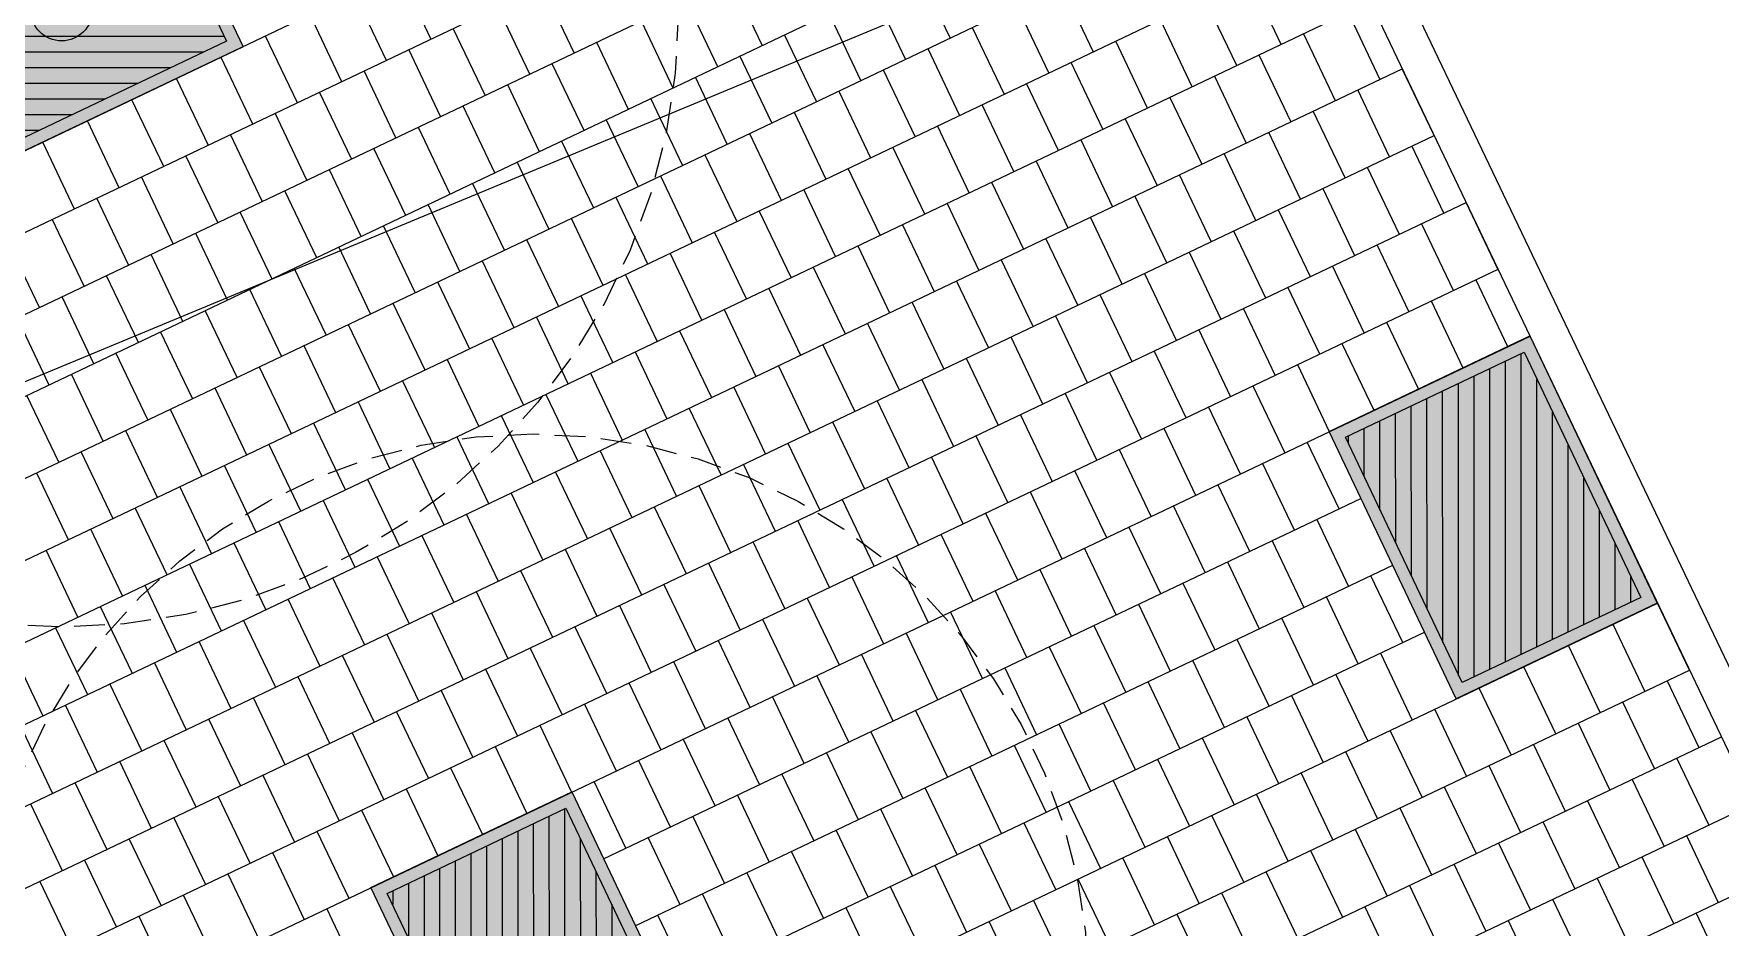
# Model space of a CAD drawing. Header units: metres. Extents: x 678805 to 1359287, y 2747329 to 5497370.
# Drawn here: x 680004.94 to 680018.61, y 2748712.26 to 2748719.5 of the extents above; entities that cross this region are included whole.
import ezdxf
from ezdxf.enums import TextEntityAlignment as Align

# ---------------------------------------------------------------- set-up
doc = ezdxf.new("R2010")
doc.units = ezdxf.units.M
doc.linetypes.add('XREF_MON_SFT_TREES$0$HIDDEN', pattern=[0.375, 0.25, -0.125])
for name, color, linetype in [('00_XREF_MON_HSC_PAVEMENT', 7, 'Continuous'), ('00_XREF_TWQ_SFT_TREES', 7, 'Continuous'), ('XREF_MON_HSC_PAVEMENT$0$03-TR-Tree Pit_Green', 74, 'Continuous'), ('XREF_MON_SFT_TREES$0$SL_TREE_CANOPY', 251, 'XREF_MON_SFT_TREES$0$HIDDEN'), ('XREF_MON_SFT_TREES$0$SL_TREE_TRUNK', 251, 'Continuous')]:
    doc.layers.add(name, color=color, linetype=linetype)
for name, color, linetype, true_color in [('02-L-Waterfeatures 01', 7, 'Continuous', 0x4da6ff), ('XREF_MON_HSC_PAVEMENT$0$03-TR-Tree Pit_White', 7, 'Continuous', 0xfcfcfc), ('XREF_MON_SFT_TREES$0$SL_TREE_ALBIZIA_LEBBECK', 7, 'Continuous', 0xa3a300), ('XREF_MON_SFT_TREES$0$SL_TREE_CERCIDIUM_FLORIDUM', 7, 'Continuous', 0xe0e000)]:
    doc.layers.add(name, color=color, linetype=linetype, true_color=true_color)
for name, color, linetype, lineweight in [('XREF_MON_GENERAL_LAYOUT$0$02-L-Level Curves 0.25-0.75m', 33, 'Continuous', 5), ('XREF_MON_GENERAL_LAYOUT$0$02-L-Material Change', 251, 'Continuous', 5), ('XREF_MON_GENERAL_LAYOUT$0$04-BK-Tree Pit', 6, 'Continuous', 5), ('XREF_MON_HSC_PAVEMENT$0$04-BK-Tree Pit', 6, 'Continuous', 5)]:
    doc.layers.add(name, color=color, linetype=linetype, lineweight=lineweight)
doc.layers.add('XREF_MON_HSC_PAVEMENT$0$02-L-Joints-Paviment_07_Precast Concrete Blocks 60X40', color=7, linetype='Continuous', lineweight=5, true_color=0x999999)
doc.layers.add('XREF_MON_HSC_PAVEMENT$0$03-TR-Pavement_07_Precast Concrete Blocks 60X40', color=7, linetype='Continuous', lineweight=5, true_color=0x999999)
doc.layers.get('XREF_MON_SFT_TREES$0$SL_TREE_ALBIZIA_LEBBECK').off()
doc.layers.get('XREF_MON_SFT_TREES$0$SL_TREE_CERCIDIUM_FLORIDUM').off()
doc.styles.add('XREF_MON_GENERAL_LAYOUT$0$Standard', font='arial.ttf')

# ---------------------------------------------------------------- blocks, each defined once
blk = doc.blocks.new('XREF_MON_SFT_TREES$0$Albizia_lebbeck')
h = blk.add_hatch()
h.set_pattern_fill('ANSI31', color=256, scale=0.1)
edge = h.paths.add_edge_path()
edge.add_arc((0, 0), 5, -25.4481, 334.5519)
at = {"layer": 'XREF_MON_SFT_TREES$0$SL_TREE_TRUNK'}
h = blk.add_hatch(color=256, dxfattribs=at)
h.dxf.hatch_style = 1
edge = h.paths.add_edge_path()
edge.add_arc((0, 0), 0.25, 0, 360)
at = {"layer": 'XREF_MON_SFT_TREES$0$SL_TREE_CANOPY', "linetype": 'XREF_MON_SFT_TREES$0$HIDDEN'}
blk.add_circle((0, 0), 5, dxfattribs=at)
at = {"layer": 'XREF_MON_SFT_TREES$0$SL_TREE_TRUNK'}
blk.add_circle((0, 0), 0.25, dxfattribs=at)
blk = doc.blocks.new('XREF_MON_SFT_TREES$0$cercidium_floridum')
h = blk.add_hatch()
h.set_pattern_fill('ANSI31', color=256, scale=0.1)
edge = h.paths.add_edge_path()
edge.add_arc((0, 0), 4.5, -25.4481, 334.5519)
at = {"layer": 'XREF_MON_SFT_TREES$0$SL_TREE_TRUNK'}
h = blk.add_hatch(color=256, dxfattribs=at)
h.dxf.hatch_style = 1
edge = h.paths.add_edge_path()
edge.add_arc((0, 0), 0.25, 0, 360)
at = {"layer": 'XREF_MON_SFT_TREES$0$SL_TREE_CANOPY', "linetype": 'XREF_MON_SFT_TREES$0$HIDDEN'}
blk.add_circle((0, 0), 4.5, dxfattribs=at)
at = {"layer": 'XREF_MON_SFT_TREES$0$SL_TREE_TRUNK'}
blk.add_circle((0, 0), 0.25, dxfattribs=at)
blk = doc.blocks.new('XREF_MON_SFT_TREES')
at = {"layer": 'XREF_MON_SFT_TREES$0$SL_TREE_ALBIZIA_LEBBECK', "rotation": 25.44812939262281}
blk.add_blockref('XREF_MON_SFT_TREES$0$Albizia_lebbeck', (680005.165, 2748719.692), dxfattribs=at)
at = {"layer": 'XREF_MON_SFT_TREES$0$SL_TREE_CERCIDIUM_FLORIDUM', "rotation": 25.44812939262281}
blk.add_blockref('XREF_MON_SFT_TREES$0$cercidium_floridum', (680008.986, 2748711.757), dxfattribs=at)
blk = doc.blocks.new('XREF_MON_HSC_PAVEMENT$0$ALCORQUE RECTANGULAR')
at = {"layer": 'XREF_MON_HSC_PAVEMENT$0$03-TR-Tree Pit_Green', "ltscale": 0.3}
h = blk.add_hatch(dxfattribs=at)
h.set_pattern_fill('ANSI31', color=256, scale=0.04, angle=-45)
h.set_pattern_definition([(360, (-2068898.16958, 3428624.0145), (3e-17, 0.127), [])])
h.paths.add_polyline_path([(679903.391, 2748647.421), (679902.702, 2748648.869), (679904.689, 2748649.814), (679905.377, 2748648.367)])
at = {"layer": 'XREF_MON_HSC_PAVEMENT$0$03-TR-Tree Pit_White'}
h = blk.add_hatch(color=256, dxfattribs=at)
h.dxf.hatch_style = 1
h.paths.add_polyline_path([(679903.344, 2748647.288), (679902.569, 2748648.916), (679904.736, 2748649.947), (679905.511, 2748648.319)])
blk = doc.blocks.new('XREF_MON_HSC_PAVEMENT')
at = {"layer": 'XREF_MON_HSC_PAVEMENT$0$02-L-Joints-Paviment_07_Precast Concrete Blocks 60X40'}
for points in [[(680007.9, 2748719.999), (680008.158, 2748719.457)], [(680012.366, 2748719.466), (680012.108, 2748720.008)], [(680007.539, 2748719.827), (680007.796, 2748719.285)], [(680009.32, 2748719.346), (680009.062, 2748719.887)], [(680010.584, 2748719.947), (680010.842, 2748719.406)], [(680012.004, 2748719.294), (680011.747, 2748719.836)], [(680013.269, 2748719.895), (680013.526, 2748719.354)], [(680015.05, 2748719.414), (680014.792, 2748719.956)], [(680008.959, 2748719.174), (680008.701, 2748719.716)], [(680010.223, 2748719.776), (680010.481, 2748719.234)], [(680012.907, 2748719.724), (680013.165, 2748719.182)], [(680014.689, 2748719.242), (680014.431, 2748719.784)], [(680007.177, 2748719.655), (680007.435, 2748719.113)], [(680009.862, 2748719.604), (680010.119, 2748719.062)], [(680011.643, 2748719.122), (680011.385, 2748719.664)], [(680012.546, 2748719.552), (680012.804, 2748719.01)], [(680014.327, 2748719.07), (680014.07, 2748719.612)], [(680015.592, 2748719.672), (680015.849, 2748719.13)], [(680006.816, 2748719.483), (680007.074, 2748718.942)], [(680008.598, 2748719.002), (680008.34, 2748719.544)], [(680009.5, 2748719.432), (680009.758, 2748718.89)], [(680011.282, 2748718.95), (680011.024, 2748719.492)], [(680013.966, 2748718.898), (680013.708, 2748719.44)], [(680015.23, 2748719.5), (680015.488, 2748718.958)], [(680006.455, 2748719.311), (680006.713, 2748718.77)], [(680008.236, 2748718.83), (680007.979, 2748719.372)], [(680010.921, 2748718.778), (680010.663, 2748719.32)], [(680012.185, 2748719.38), (680012.443, 2748718.838)], [(680014.869, 2748719.328), (680015.127, 2748718.786)], [(680006.094, 2748719.14), (680006.352, 2748718.598)], [(680007.875, 2748718.658), (680007.617, 2748719.2)], [(680009.139, 2748719.26), (680009.397, 2748718.718)], [(680010.56, 2748718.606), (680010.302, 2748719.148)], [(680011.824, 2748719.208), (680012.082, 2748718.666)], [(680013.605, 2748718.727), (680013.347, 2748719.268)], [(680014.508, 2748719.156), (680014.766, 2748718.614)], [(680016.289, 2748718.675), (680016.031, 2748719.217)], [(680007.514, 2748718.486), (680007.256, 2748719.028)], [(680008.778, 2748719.088), (680009.036, 2748718.546)], [(680011.463, 2748719.036), (680011.72, 2748718.494)], [(680013.244, 2748718.555), (680012.986, 2748719.097)], [(680015.928, 2748718.503), (680015.67, 2748719.045)], [(680005.733, 2748718.968), (680005.991, 2748718.426)], [(680008.417, 2748718.916), (680008.675, 2748718.375)], [(680010.198, 2748718.435), (680009.941, 2748718.976)], [(680012.883, 2748718.383), (680012.625, 2748718.925)], [(680014.147, 2748718.984), (680014.405, 2748718.443)], [(680015.567, 2748718.332), (680015.309, 2748718.873)], [(680005.372, 2748718.796), (680005.629, 2748718.254)], [(680007.153, 2748718.314), (680006.895, 2748718.856)], [(680008.056, 2748718.744), (680008.313, 2748718.203)], [(680009.837, 2748718.263), (680009.579, 2748718.804)], [(680011.101, 2748718.864), (680011.359, 2748718.322)], [(680012.521, 2748718.211), (680012.264, 2748718.753)], [(680013.786, 2748718.812), (680014.044, 2748718.271)], [(680005.01, 2748718.624), (680005.268, 2748718.082)], [(680006.792, 2748718.143), (680006.534, 2748718.684)], [(680009.476, 2748718.091), (680009.218, 2748718.633)], [(680010.74, 2748718.692), (680010.998, 2748718.151)], [(680013.425, 2748718.641), (680013.682, 2748718.099)], [(680015.206, 2748718.16), (680014.948, 2748718.701)], [(680006.431, 2748717.971), (680006.173, 2748718.512)], [(680007.694, 2748718.573), (680007.952, 2748718.031)], [(680009.115, 2748717.919), (680008.857, 2748718.461)], [(680010.379, 2748718.52), (680010.637, 2748717.979)], [(680012.16, 2748718.039), (680011.903, 2748718.581)], [(680013.063, 2748718.469), (680013.321, 2748717.927)], [(680014.844, 2748717.988), (680014.587, 2748718.53)], [(680016.109, 2748718.589), (680016.366, 2748718.048)], [(680006.069, 2748717.799), (680005.812, 2748718.341)], [(680007.333, 2748718.401), (680007.591, 2748717.859)], [(680010.018, 2748718.349), (680010.276, 2748717.807)], [(680011.799, 2748717.867), (680011.541, 2748718.409)], [(680014.483, 2748717.816), (680014.225, 2748718.358)], [(680015.747, 2748718.418), (680016.005, 2748717.876)], [(680006.972, 2748718.229), (680007.23, 2748717.687)], [(680008.754, 2748717.747), (680008.496, 2748718.289)], [(680011.438, 2748717.695), (680011.18, 2748718.237)], [(680012.702, 2748718.297), (680012.96, 2748717.755)], [(680014.122, 2748717.644), (680013.864, 2748718.186)], [(680015.386, 2748718.246), (680015.644, 2748717.704)], [(680005.708, 2748717.627), (680005.45, 2748718.169)], [(680006.611, 2748718.057), (680006.869, 2748717.515)], [(680008.392, 2748717.575), (680008.135, 2748718.117)], [(680009.657, 2748718.177), (680009.914, 2748717.635)], [(680011.077, 2748717.524), (680010.819, 2748718.065)], [(680012.341, 2748718.125), (680012.599, 2748717.583)], [(680015.025, 2748718.074), (680015.283, 2748717.532)], [(680016.806, 2748717.592), (680016.549, 2748718.134)], [(680005.347, 2748717.455), (680005.089, 2748717.997)], [(680008.031, 2748717.403), (680007.773, 2748717.945)], [(680009.295, 2748718.005), (680009.553, 2748717.463)], [(680011.98, 2748717.953), (680012.238, 2748717.411)], [(680013.761, 2748717.472), (680013.503, 2748718.014)], [(680016.445, 2748717.42), (680016.187, 2748717.962)], [(680004.986, 2748717.283), (680004.728, 2748717.825)], [(680006.25, 2748717.885), (680006.507, 2748717.343)], [(680007.67, 2748717.231), (680007.412, 2748717.773)], [(680008.934, 2748717.833), (680009.192, 2748717.291)], [(680010.716, 2748717.352), (680010.458, 2748717.893)], [(680011.619, 2748717.781), (680011.876, 2748717.239)], [(680013.4, 2748717.3), (680013.142, 2748717.842)], [(680014.664, 2748717.902), (680014.922, 2748717.36)], [(680016.084, 2748717.249), (680015.826, 2748717.79)], [(680005.888, 2748717.713), (680006.146, 2748717.172)], [(680008.573, 2748717.661), (680008.831, 2748717.119)], [(680010.354, 2748717.18), (680010.097, 2748717.722)], [(680013.038, 2748717.128), (680012.781, 2748717.67)], [(680014.303, 2748717.73), (680014.56, 2748717.188)], [(680005.527, 2748717.542), (680005.785, 2748717)], [(680007.309, 2748717.06), (680007.051, 2748717.601)], [(680009.993, 2748717.008), (680009.735, 2748717.55)], [(680011.257, 2748717.609), (680011.515, 2748717.068)], [(680013.941, 2748717.558), (680014.199, 2748717.016)], [(680015.723, 2748717.077), (680015.465, 2748717.619)], [(680016.626, 2748717.506), (680016.884, 2748716.965)], [(680005.166, 2748717.37), (680005.424, 2748716.828)], [(680006.948, 2748716.888), (680006.69, 2748717.429)], [(680008.212, 2748717.489), (680008.47, 2748716.947)], [(680009.632, 2748716.836), (680009.374, 2748717.378)], [(680010.896, 2748717.437), (680011.154, 2748716.896)], [(680012.677, 2748716.957), (680012.419, 2748717.498)], [(680013.58, 2748717.386), (680013.838, 2748716.844)], [(680015.362, 2748716.905), (680015.104, 2748717.447)], [(680006.587, 2748716.716), (680006.329, 2748717.258)], [(680007.851, 2748717.317), (680008.108, 2748716.776)], [(680010.535, 2748717.266), (680010.793, 2748716.724)], [(680012.316, 2748716.785), (680012.058, 2748717.326)], [(680015, 2748716.733), (680014.743, 2748717.275)], [(680016.265, 2748717.335), (680016.522, 2748716.793)], [(680004.805, 2748717.198), (680005.063, 2748716.656)], [(680007.489, 2748717.145), (680007.747, 2748716.604)], [(680009.271, 2748716.664), (680009.013, 2748717.206)], [(680010.174, 2748717.094), (680010.432, 2748716.552)], [(680011.955, 2748716.613), (680011.697, 2748717.155)], [(680013.219, 2748717.214), (680013.477, 2748716.673)], [(680014.639, 2748716.561), (680014.381, 2748717.103)], [(680015.903, 2748717.163), (680016.161, 2748716.621)], [(680006.225, 2748716.544), (680005.967, 2748717.086)], [(680007.128, 2748716.974), (680007.386, 2748716.432)], [(680008.91, 2748716.492), (680008.652, 2748717.034)], [(680011.594, 2748716.441), (680011.336, 2748716.983)], [(680012.858, 2748717.043), (680013.116, 2748716.501)], [(680015.542, 2748716.991), (680015.8, 2748716.449)], [(680005.864, 2748716.372), (680005.606, 2748716.914)], [(680008.548, 2748716.32), (680008.291, 2748716.862)], [(680009.813, 2748716.922), (680010.07, 2748716.38)], [(680012.497, 2748716.871), (680012.755, 2748716.329)], [(680014.278, 2748716.389), (680014.02, 2748716.931)], [(680015.181, 2748716.819), (680015.439, 2748716.277)], [(680005.503, 2748716.2), (680005.245, 2748716.742)], [(680006.767, 2748716.802), (680007.025, 2748716.26)], [(680008.187, 2748716.149), (680007.929, 2748716.69)], [(680009.451, 2748716.75), (680009.709, 2748716.208)], [(680011.233, 2748716.269), (680010.975, 2748716.811)], [(680012.136, 2748716.699), (680012.393, 2748716.157)], [(680013.917, 2748716.217), (680013.659, 2748716.759)], [(680005.142, 2748716.028), (680004.884, 2748716.57)], [(680006.406, 2748716.63), (680006.664, 2748716.088)], [(680009.09, 2748716.578), (680009.348, 2748716.036)], [(680010.871, 2748716.097), (680010.614, 2748716.639)], [(680013.556, 2748716.046), (680013.298, 2748716.587)], [(680014.82, 2748716.647), (680015.078, 2748716.105)], [(680006.045, 2748716.458), (680006.303, 2748715.916)], [(680007.826, 2748715.977), (680007.568, 2748716.519)], [(680008.729, 2748716.406), (680008.987, 2748715.864)], [(680010.51, 2748715.925), (680010.252, 2748716.467)], [(680011.774, 2748716.527), (680012.032, 2748715.985)], [(680013.194, 2748715.874), (680012.937, 2748716.415)], [(680014.459, 2748716.475), (680014.716, 2748715.933)], [(680005.684, 2748716.286), (680005.941, 2748715.744)], [(680007.465, 2748715.805), (680007.207, 2748716.347)], [(680010.149, 2748715.753), (680009.891, 2748716.295)], [(680011.413, 2748716.355), (680011.671, 2748715.813)], [(680014.097, 2748716.303), (680014.355, 2748715.761)], [(680007.104, 2748715.633), (680006.846, 2748716.175)], [(680008.368, 2748716.234), (680008.626, 2748715.693)], [(680011.052, 2748716.183), (680011.31, 2748715.641)], [(680012.833, 2748715.702), (680012.575, 2748716.244)], [(680015.518, 2748715.65), (680015.26, 2748716.192)], [(680005.322, 2748716.114), (680005.58, 2748715.572)], [(680006.742, 2748715.461), (680006.485, 2748716.003)], [(680008.007, 2748716.062), (680008.264, 2748715.521)], [(680009.788, 2748715.582), (680009.53, 2748716.123)], [(680010.691, 2748716.011), (680010.949, 2748715.469)], [(680012.472, 2748715.53), (680012.214, 2748716.072)], [(680013.736, 2748716.131), (680013.994, 2748715.59)], [(680015.156, 2748715.478), (680014.899, 2748716.02)], [(680004.961, 2748715.942), (680005.219, 2748715.401)], [(680007.645, 2748715.891), (680007.903, 2748715.349)], [(680009.427, 2748715.41), (680009.169, 2748715.951)], [(680012.111, 2748715.358), (680011.853, 2748715.9)], [(680013.375, 2748715.96), (680013.633, 2748715.418)], [(680006.381, 2748715.289), (680006.123, 2748715.831)], [(680009.065, 2748715.238), (680008.808, 2748715.78)], [(680010.33, 2748715.839), (680010.587, 2748715.298)], [(680011.75, 2748715.186), (680011.492, 2748715.728)], [(680013.014, 2748715.788), (680013.272, 2748715.246)], [(680014.795, 2748715.306), (680014.537, 2748715.848)], [(680006.02, 2748715.117), (680005.762, 2748715.659)], [(680007.284, 2748715.719), (680007.542, 2748715.177)], [(680008.704, 2748715.066), (680008.446, 2748715.608)], [(680009.968, 2748715.668), (680010.226, 2748715.126)], [(680012.653, 2748715.616), (680012.911, 2748715.074)], [(680014.434, 2748715.134), (680014.176, 2748715.676)], [(680005.659, 2748714.946), (680005.401, 2748715.487)], [(680006.923, 2748715.547), (680007.181, 2748715.005)], [(680009.607, 2748715.496), (680009.865, 2748714.954)], [(680011.389, 2748715.014), (680011.131, 2748715.556)], [(680014.073, 2748714.962), (680013.815, 2748715.504)], [(680015.337, 2748715.564), (680015.595, 2748715.022)], [(680005.298, 2748714.774), (680005.04, 2748715.316)], [(680006.562, 2748715.375), (680006.82, 2748714.833)], [(680008.343, 2748714.894), (680008.085, 2748715.436)], [(680009.246, 2748715.324), (680009.504, 2748714.782)], [(680011.027, 2748714.842), (680010.77, 2748715.384)], [(680012.292, 2748715.444), (680012.549, 2748714.902)], [(680013.712, 2748714.791), (680013.454, 2748715.332)], [(680014.976, 2748715.392), (680015.234, 2748714.85)], [(680006.201, 2748715.203), (680006.459, 2748714.661)], [(680007.982, 2748714.722), (680007.724, 2748715.264)], [(680010.666, 2748714.671), (680010.408, 2748715.212)], [(680011.93, 2748715.272), (680012.188, 2748714.73)], [(680014.615, 2748715.22), (680014.872, 2748714.679)], [(680007.621, 2748714.55), (680007.363, 2748715.092)], [(680008.885, 2748715.152), (680009.143, 2748714.61)], [(680010.305, 2748714.499), (680010.047, 2748715.04)], [(680011.569, 2748715.1), (680011.827, 2748714.558)], [(680013.35, 2748714.619), (680013.093, 2748715.161)], [(680014.253, 2748715.048), (680014.511, 2748714.507)], [(680016.035, 2748714.567), (680015.777, 2748715.109)], [(680005.84, 2748715.031), (680006.097, 2748714.489)], [(680007.259, 2748714.378), (680007.002, 2748714.92)], [(680008.524, 2748714.98), (680008.781, 2748714.438)], [(680011.208, 2748714.928), (680011.466, 2748714.386)], [(680012.989, 2748714.447), (680012.731, 2748714.989)], [(680015.674, 2748714.395), (680015.416, 2748714.937)], [(680005.478, 2748714.859), (680005.736, 2748714.318)], [(680008.162, 2748714.808), (680008.42, 2748714.266)], [(680009.944, 2748714.327), (680009.686, 2748714.869)], [(680012.628, 2748714.275), (680012.37, 2748714.817)], [(680013.892, 2748714.877), (680014.15, 2748714.335)], [(680018.358, 2748714.344), (680018.1, 2748714.886)], [(680005.117, 2748714.687), (680005.375, 2748714.146)], [(680006.898, 2748714.207), (680006.64, 2748714.748)], [(680007.801, 2748714.636), (680008.059, 2748714.094)], [(680009.583, 2748714.155), (680009.325, 2748714.697)], [(680010.847, 2748714.756), (680011.105, 2748714.215)], [(680012.267, 2748714.103), (680012.009, 2748714.645)], [(680013.531, 2748714.705), (680013.789, 2748714.163)], [(680015.312, 2748714.223), (680015.055, 2748714.765)], [(680017.997, 2748714.172), (680017.739, 2748714.714)], [(680004.756, 2748714.516), (680005.014, 2748713.974)], [(680006.537, 2748714.035), (680006.279, 2748714.576)], [(680009.221, 2748713.983), (680008.964, 2748714.525)], [(680010.486, 2748714.585), (680010.743, 2748714.043)], [(680013.17, 2748714.533), (680013.428, 2748713.991)], [(680014.951, 2748714.051), (680014.693, 2748714.593)], [(680017.635, 2748714), (680017.378, 2748714.542)], [(680006.176, 2748713.863), (680005.918, 2748714.405)], [(680007.44, 2748714.464), (680007.698, 2748713.923)], [(680010.124, 2748714.413), (680010.382, 2748713.871)], [(680011.906, 2748713.931), (680011.648, 2748714.473)], [(680012.809, 2748714.361), (680013.066, 2748713.819)], [(680014.59, 2748713.879), (680014.332, 2748714.421)], [(680015.854, 2748714.481), (680016.112, 2748713.939)], [(680017.274, 2748713.828), (680017.016, 2748714.37)], [(680005.815, 2748713.691), (680005.557, 2748714.233)], [(680007.079, 2748714.293), (680007.337, 2748713.751)], [(680008.86, 2748713.811), (680008.602, 2748714.353)], [(680009.763, 2748714.241), (680010.021, 2748713.699)], [(680011.545, 2748713.759), (680011.287, 2748714.301)], [(680014.229, 2748713.708), (680013.971, 2748714.249)], [(680015.493, 2748714.309), (680015.751, 2748713.767)], [(680018.177, 2748714.258), (680018.435, 2748713.716)], [(680006.718, 2748714.121), (680006.975, 2748713.579)], [(680008.499, 2748713.639), (680008.241, 2748714.181)], [(680011.183, 2748713.587), (680010.926, 2748714.129)], [(680012.447, 2748714.189), (680012.705, 2748713.647)], [(680015.132, 2748714.137), (680015.39, 2748713.596)], [(680016.913, 2748713.656), (680016.655, 2748714.198)], [(680017.816, 2748714.086), (680018.074, 2748713.544)], [(680005.453, 2748713.519), (680005.196, 2748714.061)], [(680006.356, 2748713.949), (680006.614, 2748713.407)], [(680008.138, 2748713.467), (680007.88, 2748714.009)], [(680009.402, 2748714.069), (680009.66, 2748713.527)], [(680010.822, 2748713.416), (680010.564, 2748713.957)], [(680012.086, 2748714.017), (680012.344, 2748713.475)], [(680013.868, 2748713.536), (680013.61, 2748714.078)], [(680014.771, 2748713.965), (680015.028, 2748713.424)], [(680016.552, 2748713.484), (680016.294, 2748714.026)], [(680005.092, 2748713.347), (680004.834, 2748713.889)], [(680007.777, 2748713.296), (680007.519, 2748713.837)], [(680009.041, 2748713.897), (680009.299, 2748713.355)], [(680011.725, 2748713.845), (680011.983, 2748713.304)], [(680013.506, 2748713.364), (680013.249, 2748713.906)], [(680016.191, 2748713.313), (680015.933, 2748713.854)], [(680017.455, 2748713.914), (680017.713, 2748713.372)], [(680005.995, 2748713.777), (680006.253, 2748713.235)], [(680008.68, 2748713.725), (680008.937, 2748713.183)], [(680010.461, 2748713.244), (680010.203, 2748713.786)], [(680011.364, 2748713.674), (680011.622, 2748713.132)], [(680013.145, 2748713.192), (680012.887, 2748713.734)], [(680014.409, 2748713.794), (680014.667, 2748713.252)], [(680015.829, 2748713.141), (680015.572, 2748713.682)], [(680017.094, 2748713.742), (680017.351, 2748713.201)], [(680005.634, 2748713.605), (680005.892, 2748713.063)], [(680007.415, 2748713.124), (680007.158, 2748713.665)], [(680008.318, 2748713.553), (680008.576, 2748713.011)], [(680010.1, 2748713.072), (680009.842, 2748713.614)], [(680012.784, 2748713.02), (680012.526, 2748713.562)], [(680014.048, 2748713.622), (680014.306, 2748713.08)], [(680016.732, 2748713.57), (680016.99, 2748713.029)], [(680018.514, 2748713.089), (680018.256, 2748713.631)], [(680005.273, 2748713.433), (680005.531, 2748712.891)], [(680007.054, 2748712.952), (680006.796, 2748713.494)], [(680009.739, 2748712.9), (680009.481, 2748713.442)], [(680011.003, 2748713.502), (680011.261, 2748712.96)], [(680013.687, 2748713.45), (680013.945, 2748712.908)], [(680015.468, 2748712.969), (680015.21, 2748713.511)], [(680016.371, 2748713.399), (680016.629, 2748712.857)], [(680018.152, 2748712.917), (680017.895, 2748713.459)], [(680006.693, 2748712.78), (680006.435, 2748713.322)], [(680007.957, 2748713.381), (680008.215, 2748712.84)], [(680010.642, 2748713.33), (680010.899, 2748712.788)], [(680012.423, 2748712.848), (680012.165, 2748713.39)], [(680013.326, 2748713.278), (680013.584, 2748712.736)], [(680015.107, 2748712.797), (680014.849, 2748713.339)], [(680017.791, 2748712.745), (680017.533, 2748713.287)], [(680004.912, 2748713.261), (680005.17, 2748712.719)], [(680006.332, 2748712.608), (680006.074, 2748713.15)], [(680007.596, 2748713.21), (680007.854, 2748712.668)], [(680010.28, 2748713.158), (680010.538, 2748712.616)], [(680012.062, 2748712.676), (680011.804, 2748713.218)], [(680014.746, 2748712.625), (680014.488, 2748713.167)], [(680016.01, 2748713.227), (680016.268, 2748712.685)], [(680007.235, 2748713.038), (680007.493, 2748712.496)], [(680011.701, 2748712.504), (680011.443, 2748713.046)], [(680012.965, 2748713.106), (680013.223, 2748712.564)], [(680014.385, 2748712.453), (680014.127, 2748712.995)], [(680015.649, 2748713.055), (680015.907, 2748712.513)], [(680017.43, 2748712.574), (680017.172, 2748713.115)], [(680018.333, 2748713.003), (680018.591, 2748712.461)], [(680005.971, 2748712.436), (680005.713, 2748712.978)], [(680006.874, 2748712.866), (680007.131, 2748712.324)], [(680009.919, 2748712.986), (680010.177, 2748712.444)], [(680011.339, 2748712.333), (680011.082, 2748712.874)], [(680012.603, 2748712.934), (680012.861, 2748712.392)], [(680015.288, 2748712.883), (680015.545, 2748712.341)], [(680017.069, 2748712.402), (680016.811, 2748712.943)], [(680005.609, 2748712.264), (680005.352, 2748712.806)], [(680012.242, 2748712.762), (680012.5, 2748712.221)], [(680014.023, 2748712.281), (680013.766, 2748712.823)], [(680016.708, 2748712.23), (680016.45, 2748712.772)], [(680017.972, 2748712.831), (680018.23, 2748712.29)], [(680005.248, 2748712.092), (680004.99, 2748712.634)], [(680006.512, 2748712.694), (680006.77, 2748712.152)], [(680010.978, 2748712.161), (680010.72, 2748712.703)], [(680011.881, 2748712.59), (680012.139, 2748712.049)], [(680013.662, 2748712.109), (680013.404, 2748712.651)], [(680014.926, 2748712.711), (680015.184, 2748712.169)], [(680016.346, 2748712.058), (680016.089, 2748712.6)], [(680017.611, 2748712.659), (680017.868, 2748712.118)], [(680006.151, 2748712.522), (680006.409, 2748711.98)], [(680010.617, 2748711.989), (680010.359, 2748712.531)], [(680013.301, 2748711.938), (680013.043, 2748712.479)], [(680014.565, 2748712.539), (680014.823, 2748711.997)], [(680017.249, 2748712.488), (680017.507, 2748711.946)], [(680005.79, 2748712.35), (680006.048, 2748711.808)], [(680007.571, 2748711.869), (680007.314, 2748712.411)], [(680010.256, 2748711.817), (680009.998, 2748712.359)], [(680011.52, 2748712.419), (680011.778, 2748711.877)], [(680012.94, 2748711.766), (680012.682, 2748712.307)], [(680014.204, 2748712.367), (680014.462, 2748711.826)], [(680015.985, 2748711.886), (680015.727, 2748712.428)], [(680016.888, 2748712.316), (680017.146, 2748711.774)], [(680018.67, 2748711.834), (680018.412, 2748712.376)]]:
    blk.add_lwpolyline(points, dxfattribs=at)
at = {"layer": 'XREF_MON_HSC_PAVEMENT$0$03-TR-Pavement_07_Precast Concrete Blocks 60X40'}
for p, q in [((680002.738, 2748716.878), (680014.48, 2748722.466)), ((680002.548, 2748717.452), (680012.593, 2748722.232)), ((680002.927, 2748716.304), (680014.739, 2748721.924)), ((680003.117, 2748715.729), (680014.997, 2748721.383)), ((680003.307, 2748715.155), (680015.256, 2748720.841)), ((680003.496, 2748714.581), (680015.514, 2748720.3)), ((680003.686, 2748714.007), (680015.773, 2748719.759)), ((680003.876, 2748713.433), (680016.031, 2748719.217)), ((680004.065, 2748712.858), (680016.29, 2748718.676)), ((680004.255, 2748712.284), (680016.549, 2748718.134)), ((680004.444, 2748711.71), (680016.807, 2748717.593)), ((680004.634, 2748711.136), (680017.066, 2748717.051)), ((680009.562, 2748712.816), (680015.695, 2748715.735)), ((680009.82, 2748712.274), (680015.953, 2748715.193)), ((680005.393, 2748708.839), (680018.1, 2748714.886)), ((680010.078, 2748711.733), (680016.211, 2748714.651)), ((680005.582, 2748708.265), (680018.358, 2748714.344)), ((680005.772, 2748707.69), (680018.617, 2748713.803)), ((680005.962, 2748707.116), (680018.876, 2748713.261)), ((680006.151, 2748706.542), (680019.134, 2748712.72))]:
    blk.add_line(p, q, dxfattribs=at)
at = {"layer": 'XREF_MON_HSC_PAVEMENT$0$04-BK-Tree Pit'}
blk.add_blockref('XREF_MON_HSC_PAVEMENT$0$ALCORQUE RECTANGULAR', (101.125, 71.075), dxfattribs=at)
at = {"layer": 'XREF_MON_HSC_PAVEMENT$0$04-BK-Tree Pit', "rotation": 90}
for p in [(3428665.384, 2068811.541), (3428657.623, 2068807.847)]:
    blk.add_blockref('XREF_MON_HSC_PAVEMENT$0$ALCORQUE RECTANGULAR', p, dxfattribs=at)
blk = doc.blocks.new('XREF_MON_GENERAL_LAYOUT$0$ALCORQUE RECTANGULAR')
blk.add_lwpolyline([(679903.391, 2748647.421), (679902.702, 2748648.868), (679904.689, 2748649.814), (679905.378, 2748648.366)], close=True)
at = {"layer": 'XREF_MON_GENERAL_LAYOUT$0$02-L-Material Change'}
blk.add_lwpolyline([(679903.344, 2748647.288), (679902.569, 2748648.916), (679904.736, 2748649.947), (679905.511, 2748648.319)], close=True, dxfattribs=at)
blk = doc.blocks.new('XREF_MON_GENERAL_LAYOUT')
at = {"layer": 'XREF_MON_GENERAL_LAYOUT$0$02-L-Level Curves 0.25-0.75m', "ltscale": 0.3}
blk.add_lwpolyline([(680015.471, 2748721.086), (679971.672, 2748702.898), (679974.961, 2748688.805)], dxfattribs=at)
at = {"layer": 'XREF_MON_GENERAL_LAYOUT$0$02-L-Material Change'}
for p, q in [((679958.729, 2748839.211), (680027.591, 2748695.01)), ((679959.516, 2748838.257), (680027.948, 2748694.959))]:
    blk.add_line(p, q, dxfattribs=at)
at = {"layer": 'XREF_MON_GENERAL_LAYOUT$0$04-BK-Tree Pit'}
blk.add_blockref('XREF_MON_GENERAL_LAYOUT$0$ALCORQUE RECTANGULAR', (101.125, 71.075), dxfattribs=at)
at = {"layer": 'XREF_MON_GENERAL_LAYOUT$0$04-BK-Tree Pit', "rotation": 90}
for p in [(3428665.384, 2068811.541), (3428657.619, 2068807.846)]:
    blk.add_blockref('XREF_MON_GENERAL_LAYOUT$0$ALCORQUE RECTANGULAR', p, dxfattribs=at)
at = {"style": 'XREF_MON_GENERAL_LAYOUT$0$Standard'}
for tag, rotation, p in [('604,00', 330.2643, (679905.77, 2748776.558)), ('603,00', 330.2643, (679901.861, 2748753.477)), ('600,00', 133.826, (679944.597, 2748745.153)), ('602,00', 330.2643, (679883.319, 2748738.727)), ('601,00', 117.8906, (679920.972, 2748732.87)), ('601,00', 330.2643, (679864.777, 2748723.976)), ('600,00', 40.8833, (679777.405, 2748705.444, 1.17)), ('602,00', 330.2643, (679941.275, 2748705.483)), ('601,00', 40.8833, (679701.798, 2748703.889, 1.17)), ('598,00', 62.091, (679810.267, 2748702.619)), ('600,00', 330.2643, (679877.781, 2748691.131)), ('600,00', 19.5511, (679920.444, 2748685.496)), ('601,00', 330.2643, (679934.813, 2748683.804)), ('599,00', 330.2643, (679854.567, 2748679.061)), ('600,00', 88.3928, (679743.913, 2748675.572)), ('599,00', 20.6086, (679924.26, 2748675.216)), ('601,00', 88.3928, (679728.035, 2748671.318, -2)), ('602,00', 88.3928, (679711.826, 2748665.966, -1)), ('603,00', 88.3928, (679695.615, 2748660.611)), ('599,00', 40.8833, (679788.807, 2748655.829, 1.17)), ('601,00', 40.8833, (679627.612, 2748644.603, 1.17)), ('603,00', 41.7058, (679702.499, 2748628.484, 1.17)), ('600,00', 40.8833, (679645.925, 2748597.926, 1.17)), ('599,00', 34.2277, (679673.574, 2748555.136, 5.34))]:
    blk.add_attdef(tag, text='', height=1, rotation=rotation, dxfattribs=at).set_placement(p, align=Align.MIDDLE)
at = {"ltscale": 0.3, "style": 'XREF_MON_GENERAL_LAYOUT$0$Standard'}
for tag, rotation, p in [('603,50', 330.2643, (679911.501, 2748760.57)), ('602,50', 330.2643, (679892.865, 2748745.846)), ('600,50', 133.826, (679933.048, 2748738.729)), ('601,50', 330.2643, (679873.581, 2748731.671)), ('601,50', 101.2857, (679909.522, 2748726.945)), ('602,50', 330.2643, (679948.625, 2748713.86)), ('600,50', 39.606, (679743.243, 2748706.971)), ('600,50', 330.2643, (679880.266, 2748702.726)), ('600,50', 17.3537, (679917.615, 2748690.554)), ('599,50', 330.2643, (679867.197, 2748684.716)), ('599,50', 18.8944, (679921.71, 2748680.578)), ('599,50', 39.606, (679778.991, 2748677.241)), ('600,50', 88.3928, (679735.925, 2748673.586)), ('601,50', 88.3928, (679719.906, 2748668.581)), ('602,50', 88.3928, (679703.474, 2748663.452)), ('598,50', 330.2643, (679861.765, 2748662.397)), ('601,50', 39.606, (679610.513, 2748662.061)), ('600,00', 41.7058, (679752.308, 2748637.685)), ('601,00', 41.7058, (679736.044, 2748634.538)), ('599,00', 35.0835, (679763.043, 2748634.415, 1.17)), ('602,00', 41.7058, (679720.174, 2748633.096, 1.17)), ('600,00', 35.0835, (679747.063, 2748629.903, 1.17)), ('601,00', 35.0835, (679731.246, 2748625.239, 1.17)), ('600,50', 39.606, (679636.92, 2748621.339)), ('602,00', 35.0835, (679715.4, 2748620.639, 1.17)), ('599,50', 28.7604, (679659.482, 2748574.323))]:
    blk.add_attdef(tag, text='', height=1, rotation=rotation, dxfattribs=at).set_placement(p, align=Align.MIDDLE)

msp = doc.modelspace()

# ---------------------------------------------------------------- block references
at = {"layer": '00_XREF_MON_HSC_PAVEMENT'}
msp.add_blockref('XREF_MON_HSC_PAVEMENT', (0, 0), dxfattribs=at)
at = {"layer": '00_XREF_TWQ_SFT_TREES'}
msp.add_blockref('XREF_MON_SFT_TREES', (0, 0), dxfattribs=at)
at = {"layer": '02-L-Waterfeatures 01', "color": 18, "true_color": 0x000000}
msp.add_blockref('XREF_MON_GENERAL_LAYOUT', (0, 0), dxfattribs=at)

doc.saveas('drawing.dxf')
